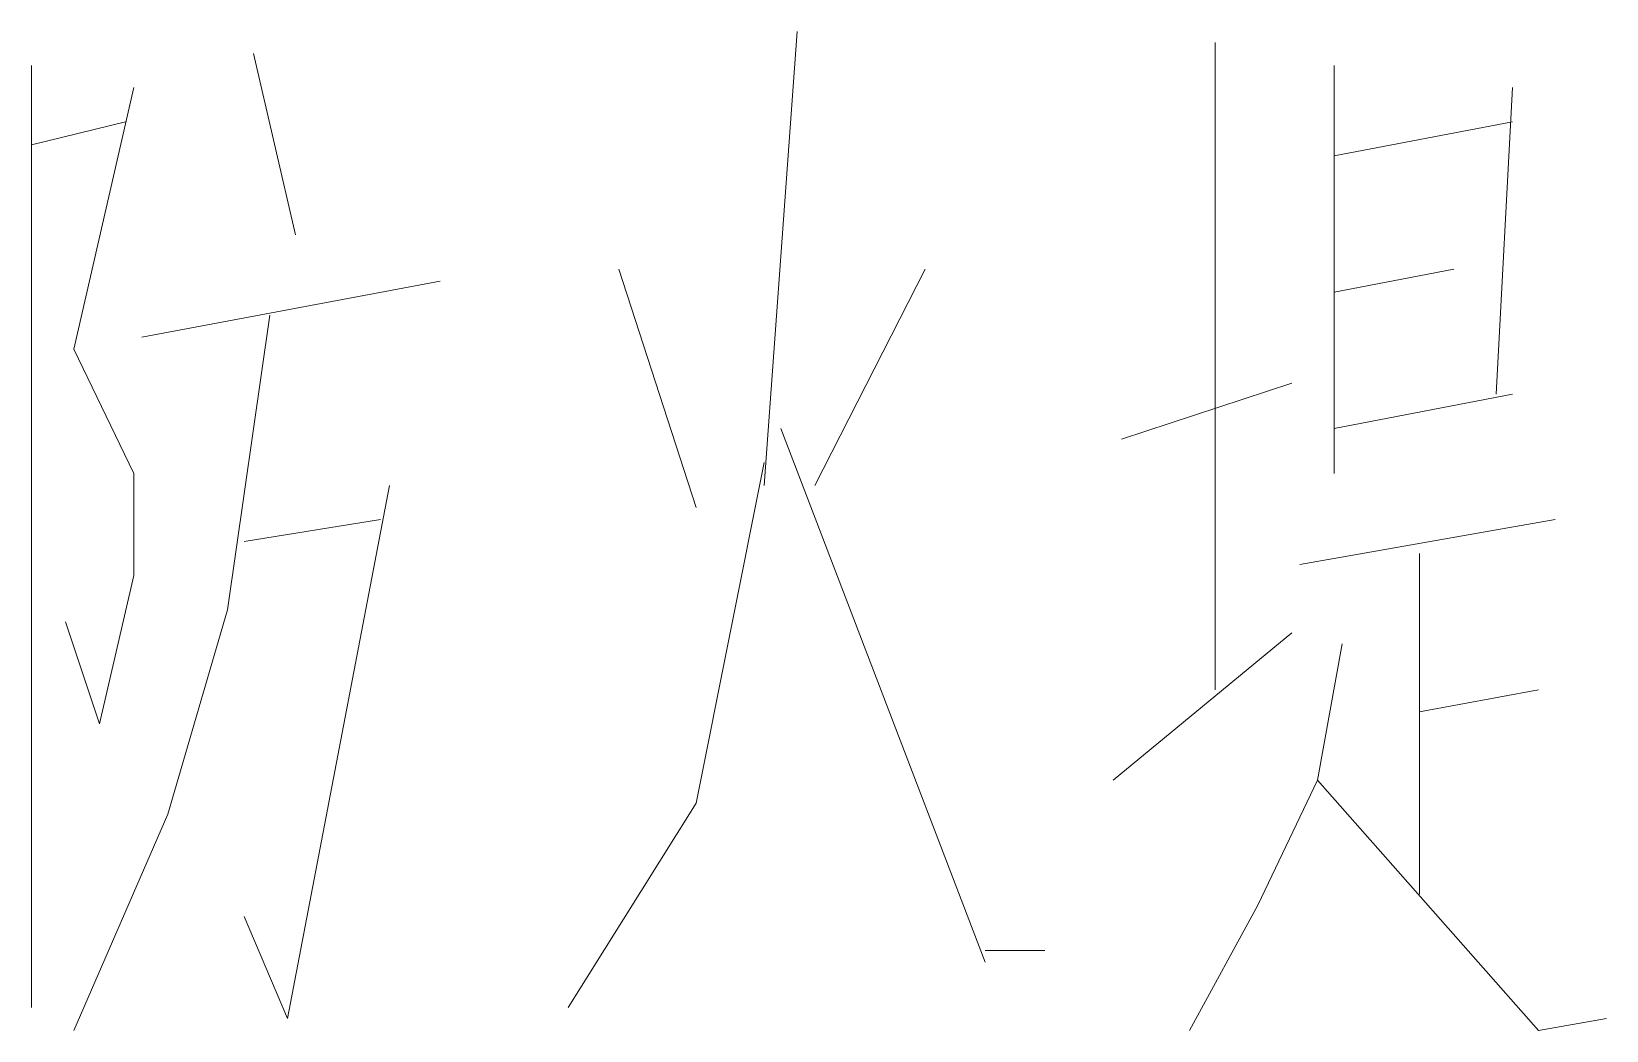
# Model space of a CAD drawing. Header units: millimetres. Extents: x -30643 to 86172, y -19411 to 63186.
# Drawn here: x -9517 to -8313, y 3763 to 4526 of the extents above; entities that cross this region are included whole.
import ezdxf

# ---------------------------------------------------------------- set-up
doc = ezdxf.new("R2010")
doc.units = ezdxf.units.MM

msp = doc.modelspace()

# ---------------------------------------------------------------- linework, layer by layer
at = {"color": 0, "lineweight": 0}
for points in [[(-8931.3, 4526.4), (-8956.6, 4179.5)], [(-8611.8, 4517.9), (-8611.8, 4023.3)], [(-9347.1, 4509.5), (-9314.8, 4370.9)], [(-9516.7, 4500.3), (-9516.7, 3780.5)], [(-8521, 4500.3), (-8521, 4188.6)], [(-9438.6, 4483.5), (-9484.4, 4283.6), (-9438.6, 4188.6), (-9438.6, 4110.5), (-9464.7, 3997.2), (-9490.7, 4075.3)], [(-8384.5, 4483.5), (-8397.2, 4249.1)], [(-9516.7, 4439.8), (-9445, 4457.4)], [(-8521, 4431.4), (-8384.5, 4457.4)], [(-9432.3, 4292.8), (-9204.3, 4335.7)], [(-9067.8, 4344.8), (-9008.7, 4162.6)], [(-8833.5, 4344.8), (-8917.9, 4179.5)], [(-8521, 4327.2), (-8429.5, 4344.8)], [(-9334.5, 4309.6), (-9366.8, 4084.5), (-9412.6, 3928.3)], [(-8683.6, 4214.7), (-8553.4, 4257.6)], [(-8521, 4223.1), (-8384.5, 4249.1)], [(-8943.9, 4223.1), (-8787.7, 3815)], [(-8956.6, 4197.1), (-9008.7, 3936.7), (-9106.5, 3780.5)], [(-9243, 4179.5), (-9321.1, 3772), (-9354.2, 3850.1)], [(-9354.2, 4136.5), (-9250, 4153.4)], [(-8547.1, 4119), (-8352.1, 4153.4)], [(-8455.6, 4127.4), (-8455.6, 3867)], [(-8689.9, 3954.3), (-8553.4, 4066.9)], [(-8514.7, 4058.4), (-8533.7, 3954.3), (-8579.4, 3858.6), (-8631.5, 3762.9)], [(-8455.6, 4006.4), (-8364.8, 4023.3)], [(-8533.7, 3954.3), (-8364.8, 3762.9)], [(-9412.6, 3928.3), (-9484.4, 3762.9)], [(-8787.7, 3824.1), (-8742, 3824.1)], [(-8364.8, 3762.9), (-8312.7, 3772)]]:
    msp.add_lwpolyline(points, dxfattribs=at)

doc.saveas('drawing.dxf')
